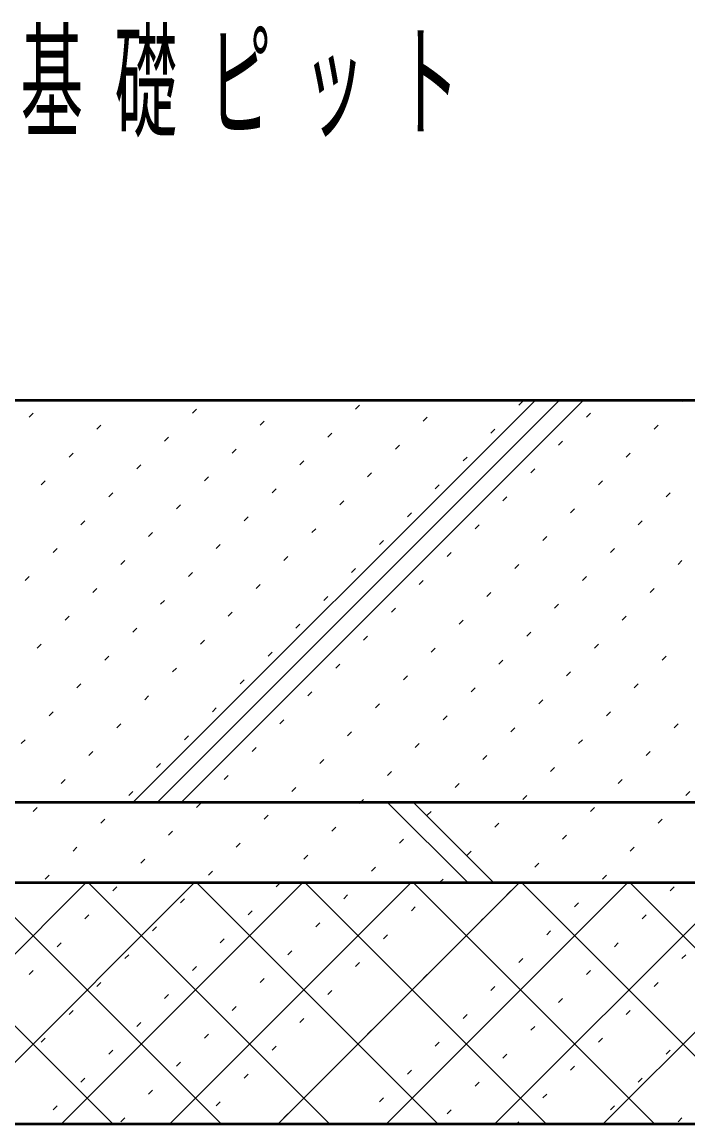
# Model space of a CAD drawing. Units: millimetres, scale not verified. Extents: x -11550 to 5573, y -35640 to 8010.
# Drawn here: x -8236 to -7822, y -6228 to -5543 of the extents above; entities that cross this region are included whole.
import ezdxf

# ---------------------------------------------------------------- set-up
doc = ezdxf.new("R2010")
doc.units = ezdxf.units.MM
doc.header["$LTSCALE"] = 30
doc.layers.add('layer1', color=4, linetype='Continuous', lineweight=25)
doc.styles.add('ＭＳ ゴシック', font='')
doc.styles.get('ＭＳ ゴシック').set_extended_font_data('MS Gothic')

msp = doc.modelspace()

# ---------------------------------------------------------------- linework, layer by layer
at = {"layer": 'layer1', "color": 5, "lineweight": 50}
for p, q in [((-8578.42, -5778.06), (-6944.42, -5778.06)), ((-9604.42, -6028.06), (-6554.42, -6028.06)), ((-9604.42, -6078.06), (-6554.42, -6078.06)), ((-9604.42, -6228.06), (-6554.42, -6228.06))]:
    msp.add_line(p, q, dxfattribs=at)
at = {"layer": 'layer1', "color": 2}
for p, q in [((-8172.22, -5778.82), (-8171.46, -5778.06)), ((-7927.21, -5781.3), (-7924.73, -5778.82)), ((-7825.74, -5778.82), (-7824.98, -5778.06)), ((-8231.62, -5788.72), (-8229.14, -5786.25)), ((-8130.15, -5786.25), (-8127.67, -5783.77)), ((-8028.68, -5783.77), (-8026.2, -5781.3)), ((-7885.13, -5788.72), (-7882.66, -5786.25)), ((-8189.54, -5796.15), (-8187.07, -5793.67)), ((-8088.07, -5793.67), (-8085.6, -5791.2)), ((-7986.6, -5791.2), (-7984.13, -5788.72)), ((-7843.06, -5796.15), (-7840.59, -5793.67)), ((-8147.47, -5803.57), (-8144.99, -5801.1)), ((-8046, -5801.1), (-8043.53, -5798.62)), ((-7944.53, -5798.62), (-7942.06, -5796.15)), ((-8105.4, -5810.99), (-8102.92, -5808.52)), ((-8003.93, -5808.52), (-8001.45, -5806.04)), ((-7902.46, -5806.04), (-7899.98, -5803.57)), ((-8206.87, -5813.47), (-8204.39, -5810.99)), ((-7961.85, -5815.94), (-7959.38, -5813.47)), ((-7860.38, -5813.47), (-7857.91, -5810.99)), ((-8164.79, -5820.89), (-8162.32, -5818.42)), ((-8063.32, -5818.42), (-8060.85, -5815.94)), ((-7919.78, -5823.37), (-7917.31, -5820.89)), ((-8224.19, -5830.79), (-8221.72, -5828.32)), ((-8122.72, -5828.32), (-8120.25, -5825.84)), ((-8021.25, -5825.84), (-8018.78, -5823.37)), ((-7877.71, -5830.79), (-7875.23, -5828.32)), ((-8182.12, -5838.22), (-8179.64, -5835.74)), ((-8080.65, -5835.74), (-8078.17, -5833.27)), ((-7979.18, -5833.27), (-7976.7, -5830.79)), ((-7835.64, -5838.22), (-7833.16, -5835.74)), ((-8038.58, -5843.17), (-8036.1, -5840.69)), ((-7937.11, -5840.69), (-7934.63, -5838.22)), ((-8140.05, -5845.64), (-8137.57, -5843.17)), ((-7996.5, -5850.59), (-7994.03, -5848.12)), ((-7895.03, -5848.12), (-7892.56, -5845.64)), ((-8199.44, -5855.54), (-8196.97, -5853.07)), ((-8097.97, -5853.07), (-8095.5, -5850.59)), ((-7954.43, -5858.02), (-7951.95, -5855.54)), ((-7852.96, -5855.54), (-7850.48, -5853.07)), ((-8157.37, -5862.97), (-8154.89, -5860.49)), ((-8055.9, -5860.49), (-8053.42, -5858.02)), ((-7912.36, -5865.44), (-7909.88, -5862.97)), ((-8115.3, -5870.39), (-8112.82, -5867.92)), ((-8013.83, -5867.92), (-8011.35, -5865.44)), ((-8216.77, -5872.87), (-8214.29, -5870.39)), ((-8073.22, -5877.82), (-8070.75, -5875.34)), ((-7971.75, -5875.34), (-7969.28, -5872.87)), ((-7870.28, -5872.87), (-7867.81, -5870.39)), ((-8174.69, -5880.29), (-8172.22, -5877.82)), ((-8031.15, -5885.24), (-8028.68, -5882.77)), ((-7929.68, -5882.77), (-7927.21, -5880.29)), ((-7828.21, -5880.29), (-7825.74, -5877.82)), ((-8234.09, -5890.19), (-8231.62, -5887.72)), ((-8132.62, -5887.72), (-8130.15, -5885.24)), ((-7989.08, -5892.67), (-7986.6, -5890.19)), ((-7887.61, -5890.19), (-7885.13, -5887.72)), ((-8192.02, -5897.62), (-8189.54, -5895.14)), ((-8090.55, -5895.14), (-8088.07, -5892.67)), ((-7947, -5900.09), (-7944.53, -5897.62)), ((-7845.54, -5897.62), (-7843.06, -5895.14)), ((-8149.94, -5905.04), (-8147.47, -5902.57)), ((-8048.47, -5902.57), (-8046, -5900.09)), ((-8107.87, -5912.46), (-8105.4, -5909.99)), ((-8006.4, -5909.99), (-8003.93, -5907.51)), ((-7904.93, -5907.51), (-7902.46, -5905.04)), ((-8209.34, -5914.94), (-8206.87, -5912.46)), ((-8065.8, -5919.89), (-8063.32, -5917.41)), ((-7964.33, -5917.41), (-7961.85, -5914.94)), ((-7862.86, -5914.94), (-7860.38, -5912.46)), ((-8167.27, -5922.36), (-8164.79, -5919.89)), ((-8023.73, -5927.31), (-8021.25, -5924.84)), ((-7922.26, -5924.84), (-7919.78, -5922.36)), ((-8226.67, -5932.26), (-8224.19, -5929.79)), ((-8125.2, -5929.79), (-8122.72, -5927.31)), ((-7880.18, -5932.26), (-7877.71, -5929.79)), ((-8184.59, -5939.69), (-8182.12, -5937.21)), ((-8083.12, -5937.21), (-8080.65, -5934.74)), ((-7981.65, -5934.74), (-7979.18, -5932.26)), ((-7838.11, -5939.69), (-7835.64, -5937.21)), ((-8142.52, -5947.11), (-8140.05, -5944.64)), ((-8041.05, -5944.64), (-8038.58, -5942.16)), ((-7939.58, -5942.16), (-7937.11, -5939.69)), ((-8100.45, -5954.54), (-8097.97, -5952.06)), ((-7998.98, -5952.06), (-7996.5, -5949.59)), ((-7897.51, -5949.59), (-7895.03, -5947.11)), ((-8201.92, -5957.01), (-8199.44, -5954.54)), ((-7956.9, -5959.49), (-7954.43, -5957.01)), ((-7855.43, -5957.01), (-7852.96, -5954.54)), ((-8159.84, -5964.44), (-8157.37, -5961.96)), ((-8058.37, -5961.96), (-8055.9, -5959.49)), ((-7914.83, -5966.91), (-7912.36, -5964.44)), ((-8219.24, -5974.34), (-8216.77, -5971.86)), ((-8117.77, -5971.86), (-8115.3, -5969.39)), ((-8016.3, -5969.39), (-8013.83, -5966.91)), ((-7872.76, -5974.34), (-7870.28, -5971.86)), ((-8177.17, -5981.76), (-8174.69, -5979.29)), ((-8075.7, -5979.29), (-8073.22, -5976.81)), ((-7974.23, -5976.81), (-7971.75, -5974.34)), ((-7830.69, -5981.76), (-7828.21, -5979.29)), ((-8033.63, -5986.71), (-8031.15, -5984.24)), ((-7932.16, -5984.24), (-7929.68, -5981.76)), ((-8236.57, -5991.66), (-8234.09, -5989.19)), ((-8135.1, -5989.19), (-8132.62, -5986.71)), ((-7991.55, -5994.14), (-7989.08, -5991.66)), ((-7890.08, -5991.66), (-7887.61, -5989.19)), ((-8194.49, -5999.09), (-8192.02, -5996.61)), ((-8093.02, -5996.61), (-8090.55, -5994.14)), ((-7949.48, -6001.56), (-7947, -5999.09)), ((-7848.01, -5999.09), (-7845.54, -5996.61)), ((-8152.42, -6006.51), (-8149.94, -6004.03)), ((-8050.95, -6004.03), (-8048.47, -6001.56)), ((-7907.41, -6008.98), (-7904.93, -6006.51)), ((-8211.82, -6016.41), (-8209.34, -6013.93)), ((-8110.35, -6013.93), (-8107.87, -6011.46)), ((-8008.88, -6011.46), (-8006.4, -6008.98)), ((-7865.33, -6016.41), (-7862.86, -6013.93)), ((-8068.27, -6021.36), (-8065.8, -6018.88)), ((-7966.8, -6018.88), (-7964.33, -6016.41)), ((-8169.74, -6023.83), (-8167.27, -6021.36)), ((-8025.48, -6028.06), (-8023.73, -6026.31)), ((-7924.73, -6026.31), (-7922.26, -6023.83)), ((-7823.26, -6023.83), (-7820.79, -6021.36)), ((-8229.14, -6033.73), (-8226.67, -6031.26)), ((-8127.67, -6031.26), (-8125.2, -6028.78)), ((-8026.2, -6028.78), (-8025.48, -6028.06)), ((-7984.13, -6036.21), (-7981.65, -6033.73)), ((-7882.66, -6033.73), (-7880.18, -6031.26)), ((-8187.07, -6041.16), (-8184.59, -6038.68)), ((-8085.6, -6038.68), (-8083.12, -6036.21)), ((-7942.06, -6043.63), (-7939.58, -6041.16)), ((-7840.59, -6041.16), (-7838.11, -6038.68)), ((-8144.99, -6048.58), (-8142.52, -6046.11)), ((-8043.53, -6046.11), (-8041.05, -6043.63)), ((-8102.92, -6056.01), (-8100.45, -6053.53)), ((-8001.45, -6053.53), (-7998.98, -6051.06)), ((-7899.98, -6051.06), (-7897.51, -6048.58)), ((-8204.39, -6058.48), (-8201.92, -6056.01)), ((-8060.85, -6063.43), (-8058.37, -6060.96)), ((-7959.38, -6060.96), (-7956.9, -6058.48)), ((-7857.91, -6058.48), (-7855.43, -6056.01)), ((-8162.32, -6065.91), (-8159.84, -6063.43)), ((-8018.78, -6070.86), (-8016.3, -6068.38)), ((-7917.31, -6068.38), (-7914.83, -6065.91)), ((-8221.72, -6075.81), (-8219.24, -6073.33)), ((-8120.25, -6073.33), (-8117.77, -6070.86)), ((-7875.23, -6075.81), (-7872.76, -6073.33)), ((-8179.64, -6083.23), (-8177.17, -6080.76)), ((-8078.17, -6080.76), (-8075.7, -6078.28)), ((-7976.7, -6078.28), (-7976.48, -6078.06)), ((-7976.48, -6078.06), (-7974.23, -6075.81)), ((-7833.16, -6083.23), (-7830.69, -6080.76)), ((-8137.57, -6090.66), (-8135.1, -6088.18)), ((-8036.1, -6088.18), (-8033.63, -6085.71)), ((-7934.63, -6085.71), (-7932.16, -6083.23)), ((-8095.5, -6098.08), (-8093.02, -6095.61)), ((-7994.03, -6095.61), (-7991.55, -6093.13)), ((-7892.56, -6093.13), (-7890.08, -6090.66)), ((-8196.97, -6100.55), (-8194.49, -6098.08)), ((-8053.42, -6105.5), (-8050.95, -6103.03)), ((-7951.95, -6103.03), (-7949.48, -6100.55)), ((-7850.48, -6100.55), (-7848.01, -6098.08)), ((-8154.89, -6107.98), (-8152.42, -6105.5)), ((-7909.88, -6110.45), (-7907.41, -6107.98)), ((-8214.29, -6117.88), (-8211.82, -6115.4)), ((-8112.82, -6115.4), (-8110.35, -6112.93)), ((-8011.35, -6112.93), (-8008.88, -6110.45)), ((-7867.81, -6117.88), (-7865.33, -6115.4)), ((-8172.22, -6125.3), (-8169.74, -6122.83)), ((-8070.75, -6122.83), (-8068.27, -6120.35)), ((-7969.28, -6120.35), (-7966.8, -6117.88)), ((-7825.74, -6125.3), (-7823.26, -6122.83)), ((-8130.15, -6132.73), (-8127.67, -6130.25)), ((-8028.68, -6130.25), (-8026.2, -6127.78)), ((-7927.21, -6127.78), (-7924.73, -6125.3)), ((-8231.62, -6135.2), (-8229.14, -6132.73)), ((-7986.6, -6137.68), (-7984.13, -6135.2)), ((-7885.13, -6135.2), (-7882.66, -6132.73)), ((-8189.54, -6142.63), (-8187.07, -6140.15)), ((-8088.07, -6140.15), (-8085.6, -6137.68)), ((-7944.53, -6145.1), (-7942.06, -6142.63)), ((-7843.06, -6142.63), (-7840.59, -6140.15)), ((-8147.47, -6150.05), (-8144.99, -6147.58)), ((-8046, -6147.58), (-8043.53, -6145.1)), ((-7902.46, -6152.53), (-7899.98, -6150.05)), ((-8206.87, -6159.95), (-8204.39, -6157.48)), ((-8105.4, -6157.48), (-8102.92, -6155)), ((-8003.93, -6155), (-8001.45, -6152.53)), ((-7860.38, -6159.95), (-7857.91, -6157.48)), ((-8063.32, -6164.9), (-8060.85, -6162.43)), ((-7961.85, -6162.43), (-7959.38, -6159.95)), ((-8164.79, -6167.38), (-8162.32, -6164.9)), ((-8021.25, -6172.33), (-8018.78, -6169.85)), ((-7919.78, -6169.85), (-7917.31, -6167.38)), ((-8224.19, -6177.28), (-8221.72, -6174.8)), ((-8122.72, -6174.8), (-8120.25, -6172.33)), ((-7979.18, -6179.75), (-7976.7, -6177.28)), ((-7877.71, -6177.28), (-7875.23, -6174.8)), ((-8182.12, -6184.7), (-8179.64, -6182.23)), ((-8080.65, -6182.23), (-8078.17, -6179.75)), ((-7937.11, -6187.18), (-7934.63, -6184.7)), ((-7835.64, -6184.7), (-7833.16, -6182.23)), ((-8140.05, -6192.13), (-8137.57, -6189.65)), ((-8038.58, -6189.65), (-8036.1, -6187.18)), ((-7895.03, -6194.6), (-7892.56, -6192.13)), ((-8097.97, -6199.55), (-8095.5, -6197.07)), ((-7996.5, -6197.07), (-7994.03, -6194.6)), ((-8199.44, -6202.02), (-8196.97, -6199.55)), ((-8055.9, -6206.97), (-8053.42, -6204.5)), ((-7954.43, -6204.5), (-7951.95, -6202.02)), ((-7852.96, -6202.02), (-7850.48, -6199.55)), ((-8157.37, -6209.45), (-8154.89, -6206.97)), ((-8013.83, -6214.4), (-8011.35, -6211.92)), ((-7912.36, -6211.92), (-7909.88, -6209.45)), ((-8216.77, -6219.35), (-8214.29, -6216.87)), ((-8115.3, -6216.87), (-8112.82, -6214.4)), ((-7971.75, -6221.82), (-7969.28, -6219.35)), ((-7870.28, -6219.35), (-7867.81, -6216.87)), ((-8174.69, -6226.77), (-8172.22, -6224.3)), ((-8073.22, -6224.3), (-8070.75, -6221.82)), ((-7828.21, -6226.77), (-7825.74, -6224.3)), ((-7928.49, -6228.06), (-7927.21, -6226.77))]:
    msp.add_line(p, q, dxfattribs=at)
at = {"layer": 'layer1'}
for p, q in [((-8166.9, -6028.06), (-7916.9, -5778.06)), ((-8151.9, -6028.06), (-7901.9, -5778.06)), ((-8136.9, -6028.06), (-7886.9, -5778.06)), ((-8008.98, -6028.06), (-7958.98, -6078.06)), ((-7992.98, -6028.06), (-7942.98, -6078.06)), ((-8346.22, -6228.06), (-8196.22, -6078.06)), ((-8179.59, -6228.06), (-8329.59, -6078.06)), ((-8278.87, -6228.06), (-8128.87, -6078.06)), ((-8112.24, -6228.06), (-8262.24, -6078.06)), ((-8211.51, -6228.06), (-8061.51, -6078.06)), ((-8044.89, -6228.06), (-8194.89, -6078.06)), ((-8144.16, -6228.06), (-7994.16, -6078.06)), ((-7977.54, -6228.06), (-8127.54, -6078.06)), ((-8076.81, -6228.06), (-7926.81, -6078.06)), ((-7910.18, -6228.06), (-8060.18, -6078.06)), ((-8009.46, -6228.06), (-7859.46, -6078.06)), ((-7842.83, -6228.06), (-7992.83, -6078.06)), ((-7942.11, -6228.06), (-7792.11, -6078.06)), ((-7775.48, -6228.06), (-7925.48, -6078.06)), ((-7874.75, -6228.06), (-7724.75, -6078.06)), ((-7708.13, -6228.06), (-7858.13, -6078.06))]:
    msp.add_line(p, q, dxfattribs=at)

# ---------------------------------------------------------------- texts
at = {"layer": 'layer1', "color": 3, "insert": (-8237.03, -5614.84), "char_height": 57.18, "attachment_point": 7, "style": 'ＭＳ ゴシック'}
msp.add_mtext('\\T1.5;\\W0.5;基礎ピット', dxfattribs=at)

doc.saveas('drawing.dxf')
